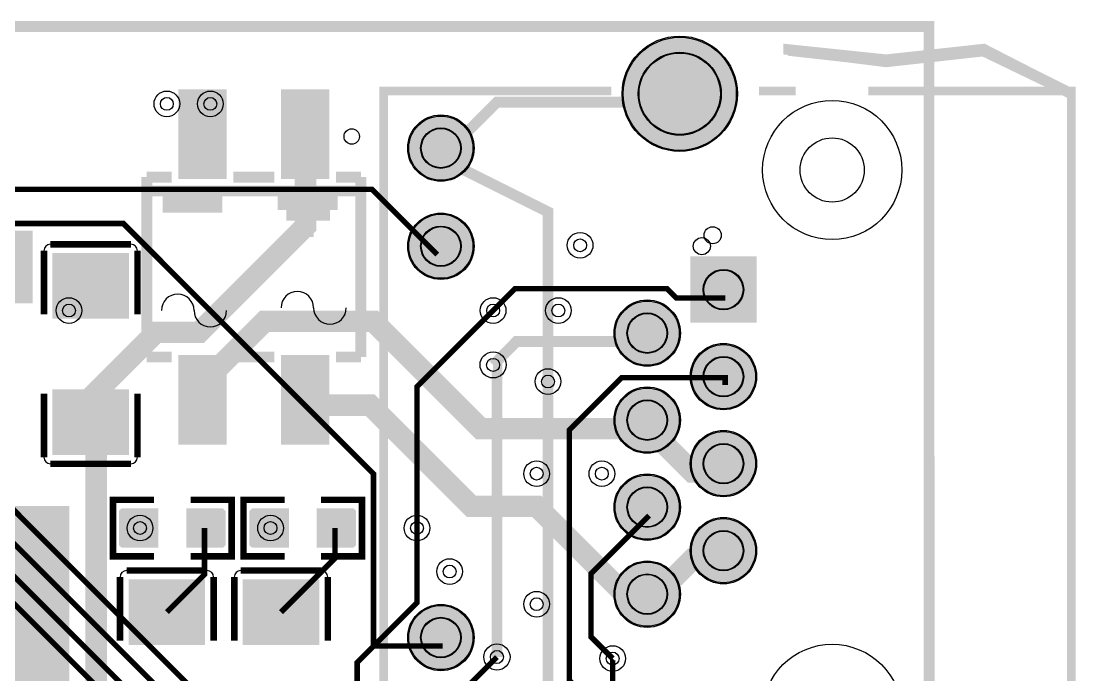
# Model space of a CAD drawing. Header units: millimetres. Extents: x 0.1 to 97.5, y -0.3 to 30.1.
# Drawn here: x 72.8 to 97.45, y 14.86 to 30.13 of the extents above; entities that cross this region are included whole.
import ezdxf

# ---------------------------------------------------------------- set-up
doc = ezdxf.new("R2010")
doc.units = ezdxf.units.MM
for name, color, linetype, true_color in [('BoardOutLine', 7, 'Continuous', 0xff00ff), ('BottomLayer', 7, 'Continuous', 0x0000ff), ('BottomSolderMaskLayer', 7, 'Continuous', 0xaa00ff), ('Document', 7, 'Continuous', 0xffffff), ('Hole', 7, 'Continuous', 0x222222), ('Multi-Layer', 7, 'Continuous', 0xc0c0c0), ('TopLayer', 7, 'Continuous', 0xff0000), ('TopPasteMaskLayer', 7, 'Continuous', 0x808080), ('TopSilkLayer', 7, 'Continuous', 0xffcc00), ('TopSolderMaskLayer', 7, 'Continuous', 0x800080)]:
    doc.layers.add(name, color=color, linetype=linetype, true_color=true_color)

msp = doc.modelspace()

# ---------------------------------------------------------------- hatches: boundary and pattern name
at = {"layer": 'BottomSolderMaskLayer'}
for points in [[(86.83324866649734, 28.430022860045824, 1), (89.52565405130811, 28.430022860045824, 1)], [(81.82588265176533, 27.160528321056745, 1), (83.37528575057154, 27.160528321056745, 1)], [(81.82588265176533, 24.869443738887526, 1), (83.37528575057154, 24.869443738887526, 1)], [(89.97416642629878, 24.63070952243595), (89.97416642629878, 23.08130642362994), (88.42476332749266, 23.08130642362994), (88.42476332749266, 24.63070952243595)], [(86.64427228854466, 22.839979679959356, 1), (88.19367538735086, 22.839979679959356, 1)], [(88.42481584963157, 21.823977647955303, 1), (89.97421894843778, 21.823977647955303, 1)], [(86.64427228854466, 20.80797561595125, 1), (88.19367538735086, 20.80797561595125, 1)], [(88.42481584963157, 19.791973583947197, 1), (89.97421894843778, 19.791973583947197, 1)], [(86.64427228854466, 18.775971551943144, 1), (88.19367538735086, 18.775971551943144, 1)], [(88.42481584963157, 17.75996951993909, 1), (89.97421894843778, 17.75996951993909, 1)], [(86.64427228854466, 16.743967487935038, 1), (88.19367538735086, 16.743967487935038, 1)], [(81.82588265176533, 15.730505461011035, 1), (83.37528575057154, 15.730505461011035, 1)]]:
    msp.add_hatch(color=256, dxfattribs=at).paths.add_polyline_path(points)
at = {"layer": 'Document'}
for points in [[(96.70000000000005, 28.600000000000023), (97.25001270002531, 28.600000000000023), (95.29999999999995, 29.600000000000023), (93, 29.350012700025445), (90.59999999999991, 29.600000000000023), (90.59999999999991, 29.350012700025445), (93, 29.05001270002549), (95.25001270002531, 29.300000000000068)], [(79.31061722123422, 26.615595631191354), (79.6916179832358, 26.615595631191354), (79.6916179832358, 25.218592837185724), (79.31061722123422, 25.218592837185724)], [(76.09961899923815, 25.653187706375434), (76.09961899923815, 26.03418846837701), (77.49662179324355, 26.03418846837701), (77.49662179324355, 25.653187706375434)], [(78.79095758191511, 25.714935229870548), (78.79095758191511, 26.09593599187201), (80.18796037592051, 26.09593599187201), (80.18796037592051, 25.714935229870548)]]:
    msp.add_hatch(color=256, dxfattribs=at).paths.add_polyline_path(points)
at = {"layer": 'Multi-Layer'}
for points in [[(86.85864871729744, 28.430022860045824, 1), (89.50025400050801, 28.430022860045824, 1)], [(81.85128270256543, 27.160528321056745, 1), (83.34988569977143, 27.160528321056745, 1)], [(81.85128270256543, 24.869443738887526, 1), (83.34988569977143, 24.869443738887526, 1)], [(89.94876809753623, 24.60530861061727), (89.94876809753623, 23.10670561341135), (88.4501651003302, 23.10670561341135), (88.4501651003302, 24.60530861061727)], [(86.66967233934476, 22.839979679959356, 1), (88.16827533655076, 22.839979679959356, 1)], [(88.45021590043167, 21.823977647955303, 1), (89.94881889763768, 21.823977647955303, 1)], [(86.66967233934476, 20.80797561595125, 1), (88.16827533655076, 20.80797561595125, 1)], [(88.45021590043167, 19.791973583947197, 1), (89.94881889763768, 19.791973583947197, 1)], [(86.66967233934476, 18.775971551943144, 1), (88.16827533655076, 18.775971551943144, 1)], [(88.45021590043167, 17.75996951993909, 1), (89.94881889763768, 17.75996951993909, 1)], [(86.66967233934476, 16.743967487935038, 1), (88.16827533655076, 16.743967487935038, 1)], [(81.85128270256543, 15.730505461011035, 1), (83.34988569977143, 15.730505461011035, 1)]]:
    msp.add_hatch(color=256, dxfattribs=at).paths.add_polyline_path(points)
at = {"layer": 'TopLayer'}
for points in [[(77.58216916433821, 28.484048768097637), (77.58216916433821, 26.484048768097523), (76.48214376428746, 26.484048768097523), (76.48214376428746, 28.484048768097637)], [(79.98206756413492, 28.484048768097637), (79.98206756413492, 26.484048768097523), (78.8820421640844, 26.484048768097523), (78.8820421640844, 28.484048768097637)], [(68.54411988823972, 25.20904241808489), (73.04411988823972, 25.20904241808489), (73.04411988823972, 23.559055118110336), (68.54411988823972, 23.559055118110336)], [(75.28615697231385, 23.20205740411484), (73.55814071628129, 23.20205740411484), (73.55814071628129, 24.68704597409203), (75.28615697231385, 24.68704597409203)], [(77.58227076454159, 22.28404876809759), (77.58227076454159, 20.28404876809759), (76.48224536449061, 20.28404876809759), (76.48224536449061, 22.28404876809759)], [(79.98206756413492, 22.28404876809759), (79.98206756413492, 20.28404876809759), (78.8820421640844, 20.28404876809759), (78.8820421640844, 22.28404876809759)], [(75.28615697231385, 21.502032004064063), (73.55814071628129, 21.502032004064063), (73.55814071628129, 20.017043434086872), (75.28615697231385, 20.017043434086872)], [(63.45468630937262, 18.787350774701622), (73.88592837185661, 18.787350774701622), (73.88592837185661, 10.956794513589102), (63.45468630937262, 10.956794513589102)], [(75.97713995427989, 18.72004064008138), (75.97713995427989, 17.8560325120651), (75.17066294132587, 17.8560325120651), (75.17066294132587, 18.72004064008138)], [(76.67716535433078, 18.72004064008138), (76.67716535433078, 17.8560325120651), (77.48364236728457, 17.8560325120651), (77.48364236728457, 18.72004064008138)], [(79.02514605029205, 18.72004064008138), (79.02514605029205, 17.8560325120651), (78.21866903733803, 17.8560325120651), (78.21866903733803, 18.72004064008138)], [(79.72517145034294, 18.72004064008138), (79.72517145034294, 17.8560325120651), (80.53164846329696, 17.8560325120651), (80.53164846329696, 18.72004064008138)], [(77.06416052832105, 15.582042164084442), (75.3361442722885, 15.582042164084442), (75.3361442722885, 17.067030734061518), (77.06416052832105, 17.067030734061518)], [(79.73116586233164, 15.582042164084442), (78.00314960629908, 15.582042164084442), (78.00314960629908, 17.067030734061518), (79.73116586233164, 17.067030734061518)]]:
    msp.add_hatch(color=256, dxfattribs=at).paths.add_polyline_path(points)
at = {"layer": 'TopPasteMaskLayer'}
for points in [[(77.58216916433821, 28.484048768097637), (77.58216916433821, 26.484048768097523), (76.48214376428746, 26.484048768097523), (76.48214376428746, 28.484048768097637)], [(79.98206756413492, 28.484048768097637), (79.98206756413492, 26.484048768097523), (78.8820421640844, 26.484048768097523), (78.8820421640844, 28.484048768097637)], [(68.54411988823972, 25.20904241808489), (73.04411988823972, 25.20904241808489), (73.04411988823972, 23.559055118110336), (68.54411988823972, 23.559055118110336)], [(75.18615697231394, 23.20205740411484), (74.81590043180086, 23.20205740411484), (74.71590043180072, 23.302057404114862), (74.71590043180072, 23.60695961391923), (74.61590043180081, 23.706959613919253), (74.22839725679455, 23.706959613919253), (74.12839725679441, 23.60695961391923), (74.12839725679441, 23.302057404114862), (74.0283972567945, 23.20205740411484), (73.65814071628142, 23.20205740411484), (73.55814071628129, 23.302057404114862), (73.55814071628129, 24.587045974092007), (73.65814071628142, 24.68704597409203), (75.18615697231394, 24.68704597409203), (75.28615697231385, 24.587045974092007), (75.28615697231385, 23.302057404114862)], [(77.58227076454159, 22.28404876809759), (77.58227076454159, 20.28404876809759), (76.48224536449061, 20.28404876809759), (76.48224536449061, 22.28404876809759)], [(79.98206756413492, 22.28404876809759), (79.98206756413492, 20.28404876809759), (78.8820421640844, 20.28404876809759), (78.8820421640844, 22.28404876809759)], [(75.18615697231394, 21.502032004064063), (74.81590043180086, 21.502032004064063), (74.71590043180072, 21.40203200406404), (74.71590043180072, 21.097129794259672), (74.61590043180081, 20.99712979425965), (74.22839725679455, 20.99712979425965), (74.12839725679441, 21.097129794259672), (74.12839725679441, 21.40203200406404), (74.0283972567945, 21.502032004064063), (73.65814071628142, 21.502032004064063), (73.55814071628129, 21.40203200406404), (73.55814071628129, 20.117043434086895), (73.65814071628142, 20.017043434086872), (75.18615697231394, 20.017043434086872), (75.28615697231385, 20.117043434086895), (75.28615697231385, 21.40203200406404)], [(63.45468630937262, 18.787350774701622), (73.88592837185661, 18.787350774701622), (73.88592837185661, 10.956794513589102), (63.45468630937262, 10.956794513589102)], [(75.13213106426224, 17.83804927609856), (75.9321310642622, 17.83804927609856), (75.98214376428746, 17.888061976123936), (75.98214376428746, 18.11602743205492), (75.61214122428237, 18.11602743205492), (75.61214122428237, 18.446024892049763), (75.98214376428746, 18.446024892049763), (75.98214376428746, 18.688061976124004), (75.9321310642622, 18.738049276098536), (75.13213106426224, 18.738049276098536), (75.08214376428737, 18.688061976124004), (75.08214376428737, 17.888061976123936)], [(76.6821437642875, 17.888061976123936), (76.6821437642875, 18.11602743205492), (77.0621285242571, 18.11602743205492), (77.0621285242571, 18.446024892049763), (76.6821437642875, 18.446024892049763), (76.6821437642875, 18.688061976124004), (76.73213106426192, 18.738049276098536), (77.52212344424674, 18.738049276098536), (77.57213614427224, 18.688061976124004), (77.57213614427224, 17.888061976123936), (77.52212344424674, 17.83804927609856), (76.73213106426192, 17.83804927609856)], [(78.1801371602744, 17.83804927609856), (78.98013716027435, 17.83804927609856), (79.03014986029962, 17.888061976123936), (79.03014986029962, 18.11602743205492), (78.66014732029475, 18.11602743205492), (78.66014732029475, 18.446024892049763), (79.03014986029962, 18.446024892049763), (79.03014986029962, 18.688061976124004), (78.98013716027435, 18.738049276098536), (78.1801371602744, 18.738049276098536), (78.13014986029953, 18.688061976124004), (78.13014986029953, 17.888061976123936)], [(79.73014986029966, 17.888061976123936), (79.73014986029966, 18.11602743205492), (80.11013462026926, 18.11602743205492), (80.11013462026926, 18.446024892049763), (79.73014986029966, 18.446024892049763), (79.73014986029966, 18.688061976124004), (79.78013716027431, 18.738049276098536), (80.5701295402589, 18.738049276098536), (80.6201422402844, 18.688061976124004), (80.6201422402844, 17.888061976123936), (80.5701295402589, 17.83804927609856), (79.78013716027431, 17.83804927609856)], [(76.96416052832114, 15.582042164084442), (76.59390398780806, 15.582042164084442), (76.49390398780793, 15.682042164084464), (76.49390398780793, 15.986944373888832), (76.39390398780802, 16.086944373888855), (76.00640081280176, 16.086944373888855), (75.90640081280162, 15.986944373888832), (75.90640081280162, 15.682042164084464), (75.80640081280171, 15.582042164084442), (75.43614427228863, 15.582042164084442), (75.3361442722885, 15.682042164084464), (75.3361442722885, 16.967030734061495), (75.43614427228863, 17.067030734061518), (76.96416052832114, 17.067030734061518), (77.06416052832105, 16.967030734061495), (77.06416052832105, 15.682042164084464)], [(79.63116586233173, 15.582042164084442), (79.26090932181864, 15.582042164084442), (79.16090932181851, 15.682042164084464), (79.16090932181851, 15.986944373888832), (79.0609093218186, 16.086944373888855), (78.67340614681234, 16.086944373888855), (78.5734061468122, 15.986944373888832), (78.5734061468122, 15.682042164084464), (78.4734061468123, 15.582042164084442), (78.10314960629921, 15.582042164084442), (78.00314960629908, 15.682042164084464), (78.00314960629908, 16.967030734061495), (78.10314960629921, 17.067030734061518), (79.63116586233173, 17.067030734061518), (79.73116586233164, 16.967030734061495), (79.73116586233164, 15.682042164084464)]]:
    msp.add_hatch(color=256, dxfattribs=at).paths.add_polyline_path(points)
at = {"layer": 'TopSolderMaskLayer'}
for points in [[(86.83324866649734, 28.430022860045824, 1), (89.52565405130811, 28.430022860045824, 1)], [(77.59614016002206, 28.53022715957468), (77.59614016002206, 26.43786333848334), (76.46817405892875, 26.43786333848334), (76.46817405892875, 28.53022715957468)], [(79.99603468884357, 28.53022715957468), (79.99603468884357, 26.43786333848334), (78.86806858775003, 26.43786333848334), (78.86806858775003, 28.53022715957468)], [(81.82588265176533, 27.160528321056745, 1), (83.37528575057154, 27.160528321056745, 1)], [(81.82588265176533, 24.869443738887526, 1), (83.37528575057154, 24.869443738887526, 1)], [(68.51871969407034, 25.234442077880317), (73.0695197956702, 25.234442077880317), (73.0695197956702, 23.533655458314797), (68.51871969407034, 23.533655458314797)], [(75.31570905057492, 23.180227047802532), (73.52857994904389, 23.180227047802532), (73.52857994904389, 24.708871850084847), (75.31570905057492, 24.708871850084847)], [(89.97416642629878, 24.63070952243595), (89.97416642629878, 23.08130642362994), (88.42476332749266, 23.08130642362994), (88.42476332749266, 24.63070952243595)], [(86.64427228854466, 22.839979679959356, 1), (88.19367538735086, 22.839979679959356, 1)], [(88.42481584963157, 21.823977647955303, 1), (89.97421894843778, 21.823977647955303, 1)], [(77.59623788925, 22.33023419771189), (77.59623788925, 20.23787037662055), (76.46827178815624, 20.23787037662055), (76.46827178815624, 22.33023419771189)], [(79.99603468884357, 22.33023419771189), (79.99603468884357, 20.23787037662055), (78.86806858775003, 20.23787037662055), (78.86806858775003, 22.33023419771189)], [(75.31570905057492, 21.52386236037637), (73.52857994904389, 21.52386236037637), (73.52857994904389, 19.995217558094055), (75.31570905057492, 19.995217558094055)], [(86.64427228854466, 20.80797561595125, 1), (88.19367538735086, 20.80797561595125, 1)], [(88.42481584963157, 19.791973583947197, 1), (89.97421894843778, 19.791973583947197, 1)], [(86.64427228854466, 18.775971551943144, 1), (88.19367538735086, 18.775971551943144, 1)], [(63.4208512128821, 18.806418640838388), (73.91976511615508, 18.806418640838388), (73.91976511615508, 10.937727513341201), (63.4208512128821, 10.937727513341201)], [(76.00253920510363, 18.745440690881424), (76.00253920510363, 17.83063246126494), (75.1452620905493, 17.83063246126494), (75.1452620905493, 18.745440690881424)], [(76.65176610350704, 18.745440690881424), (76.65176610350704, 17.83063246126494), (77.50904321806115, 17.83063246126494), (77.50904321806115, 18.745440690881424)], [(79.05054530111579, 18.745440690881424), (79.05054530111579, 17.83063246126494), (78.19326818656145, 17.83063246126494), (78.19326818656145, 18.745440690881424)], [(79.6997721995192, 18.745440690881424), (79.6997721995192, 17.83063246126494), (80.55704931407331, 17.83063246126494), (80.55704931407331, 18.745440690881424)], [(88.42481584963157, 17.75996951993909, 1), (89.97421894843778, 17.75996951993909, 1)], [(86.64427228854466, 16.743967487935038, 1), (88.19367538735086, 16.743967487935038, 1)], [(77.0937126065819, 15.560211807772134), (75.30658350505087, 15.560211807772134), (75.30658350505087, 17.08885661005445), (77.0937126065819, 17.08885661005445)], [(79.76071794059249, 15.560211807772134), (77.97358883906168, 15.560211807772134), (77.97358883906168, 17.08885661005445), (79.76071794059249, 17.08885661005445)], [(81.82588265176533, 15.730505461011035, 1), (83.37528575057154, 15.730505461011035, 1)]]:
    msp.add_hatch(color=256, dxfattribs=at).paths.add_polyline_path(points)

# ---------------------------------------------------------------- linework, layer by layer
at = {"layer": 'BoardOutLine', "const_width": 0.25400050800101603}
msp.add_lwpolyline([(1.999110998221795, 30.000000000000114), (94.00063500126998, 30.000000000000114), (94.00477520955042, 0.5000254000508448)], dxfattribs=at)
at = {"layer": 'BottomLayer'}
for points, const_width in [([(82.51572263144521, 26.963373126746205), (85.10162560325125, 25.6704851409703), (85.10162560325125, 21.710287020574015)], 0.25400050800101603), ([(82.51584963169921, 24.6722885445771), (80.9893827787655, 26.19883159766323), (58.787274574548974, 26.19883159766323), (58.4062738125474, 25.817830835661766)], 0.12700025400050802), ([(82.64173228346453, 15.534671069342153), (81.02628905257802, 15.534671069342153), (81.02628905257802, 19.55803911607825), (75.1842773685546, 25.400050800101667), (65.27825755651497, 25.400050800101667)], 0.12700025400050802), ([(82.04221488442977, 18.288036576073182), (82.04221488442977, 21.590043180086468), (83.56621793243585, 23.114046228092548), (83.56629413258815, 23.114046228092548), (83.82029464058928, 23.36804673609356)], 0.12700025400050802), ([(83.91173482346971, 15.275590551181153), (83.91173482346971, 22.098044196088495), (83.82029464058928, 22.098044196088495)], 0.25400050800101603), ([(59.309245618491104, 21.84404368808748), (69.49194818389651, 21.84404368808748), (84.31419862839721, 7.021793243586558)], 0.12700025400050802), ([(85.10162560325125, 21.710287020574015), (85.10162560325125, 13.623266446532853), (87.7356362712726, 13.623266446532853)], 0.25400050800101603), ([(89.240665481331, 21.62814325628665), (89.240665481331, 21.8008636017272), (86.82512065024116, 21.8008636017272), (85.59829819659626, 20.5740411480823), (85.59829819659626, 14.732029464058996), (85.85229870459739, 14.478028956057983)], 0.12700025400050802), ([(59.69024638049268, 21.08204216408444), (59.69024638049268, 21.20904241808489), (69.34206248412488, 21.20904241808489), (83.56634493268984, 6.984836169672349), (83.56634493268984, 6.350012700025445)], 0.12700025400050802), ([(58.67424434848863, 20.320040640081288), (58.80124460248908, 20.44704089408185), (69.34218948437888, 20.44704089408185), (82.67734315468624, 7.111963423926909), (82.67734315468624, 4.826009652019366)], 0.12700025400050802), ([(59.56324612649223, 19.939039878079825), (69.21526543053074, 19.939039878079825), (81.53429006858005, 7.6200152400305114), (81.53429006858005, 5.969011938023982)], 0.12700025400050802), ([(87.4626619253238, 18.580137160274376), (86.10629921259829, 17.223774447548976), (86.10629921259829, 15.74803149606305), (86.61430022860031, 15.240030480061023)], 0.12700025400050802)]:
    msp.add_lwpolyline(points, dxfattribs=dict(at, const_width=const_width))
at = {"layer": 'BottomSolderMaskLayer'}
for centre, radius in [((88.17945135890272, 28.430022860045824), 1.346202692405385), ((88.17947675895357, 28.42999745999498), 0.9682821750258885), ((82.60058420116843, 27.160528321056745), 0.7747015494030989), ((82.60053340106674, 27.160528321056745), 0.47269925048324674), ((82.60058420116843, 24.869443738887526), 0.7747015494030989), ((82.60053340106674, 24.869443738887526), 0.47269925048324674), ((89.19946659893321, 23.85598171196341), 0.47269925048324674), ((87.41897383794776, 22.839979679959356), 0.7747015494030989), ((87.41892303784607, 22.839979679959356), 0.47269925048324674), ((89.19951739903468, 21.823977647955303), 0.7747015494030989), ((89.19946659893321, 21.823977647955303), 0.47269925048324674), ((87.41897383794776, 20.80797561595125), 0.7747015494030989), ((87.41892303784607, 20.80797561595125), 0.47269925048324674), ((89.19951739903468, 19.791973583947197), 0.7747015494030989), ((89.19946659893321, 19.791973583947197), 0.47269925048324674), ((87.41897383794776, 18.775971551943144), 0.7747015494030989), ((87.41892303784607, 18.775971551943144), 0.47269925048324674), ((89.19951739903468, 17.75996951993909), 0.7747015494030989), ((89.19946659893321, 17.75996951993909), 0.47269925048324674), ((87.41897383794776, 16.743967487935038), 0.7747015494030989), ((87.41892303784607, 16.743967487935038), 0.47269925048324674), ((82.60058420116843, 15.730505461011035), 0.7747015494030989), ((82.60053340106674, 15.730505461011035), 0.47269925048324674)]:
    msp.add_circle(centre, radius, dxfattribs=at)
at = {"layer": 'Document'}
for centre, radius in [((91.73952247904481, 26.64998729997467), 0.7500635001270003), ((88.69405638811281, 24.871983743967462), 0.19989839979679963)]:
    msp.add_circle(centre, radius, dxfattribs=at)
at = {"layer": 'Hole'}
for centre, radius in [((76.20027940055866, 28.194056388112813), 0.15001270002540007), ((77.21628143256271, 28.194056388112813), 0.15001270002540007), ((85.85229870459739, 24.89204978409964), 0.15001270002540007), ((73.91427482854965, 23.36804673609356), 0.15001270002540007), ((83.82029464058928, 23.36804673609356), 0.15001270002540007), ((85.34429768859536, 23.36804673609356), 0.15001270002540007), ((83.82029464058928, 22.098044196088495), 0.15240030480060962), ((85.1017272034544, 21.710185420370863), 0.15001270002540007), ((84.83629667259333, 19.55803911607825), 0.15001270002540007), ((86.36029972059941, 19.55803911607825), 0.15001270002540007), ((75.57391414782842, 18.28778257556519), 0.15001270002540007), ((78.62192024384058, 18.288036576073182), 0.15001270002540007), ((82.04229108458208, 18.288036576073182), 0.15001270002540007), ((82.80429260858523, 17.27203454406913), 0.15001270002540007), ((84.83629667259333, 16.51003302006609), 0.15001270002540007), ((83.91046482092975, 15.276860553721122), 0.15240030480060962), ((86.61430022860031, 15.240030480061023), 0.15001270002540007)]:
    msp.add_circle(centre, radius, dxfattribs=at)
at = {"layer": 'Multi-Layer'}
for centre, radius in [((88.17945135890272, 28.430022860045824), 1.3208026416052834), ((88.17947675895357, 28.42999745999498), 0.9500127000254002), ((76.20027940055866, 28.194056388112813), 0.30000000000000004), ((77.21628143256271, 28.194056388112813), 0.30000000000000004), ((91.73952247904481, 26.64998729997467), 1.6249936499873001), ((82.60058420116843, 27.160528321056745), 0.7493014986029973), ((82.60053340106674, 27.160528321056745), 0.45720091440182886), ((82.60058420116843, 24.869443738887526), 0.7493014986029973), ((82.60053340106674, 24.869443738887526), 0.45720091440182886), ((85.85229870459739, 24.89204978409964), 0.30000000000000004), ((89.19946659893321, 23.85598171196341), 0.45720091440182886), ((73.91427482854965, 23.36804673609356), 0.30000000000000004), ((83.82029464058928, 23.36804673609356), 0.30000000000000004), ((85.34429768859536, 23.36804673609356), 0.30000000000000004), ((87.41897383794776, 22.839979679959356), 0.7493014986029973), ((87.41892303784607, 22.839979679959356), 0.45720091440182886), ((89.19951739903468, 21.823977647955303), 0.7493014986029973), ((83.82029464058928, 22.098044196088495), 0.30480060960121924), ((89.19946659893321, 21.823977647955303), 0.45720091440182886), ((85.1017272034544, 21.710185420370863), 0.30000000000000004), ((87.41897383794776, 20.80797561595125), 0.7493014986029973), ((87.41892303784607, 20.80797561595125), 0.45720091440182886), ((89.19951739903468, 19.791973583947197), 0.7493014986029973), ((89.19946659893321, 19.791973583947197), 0.45720091440182886), ((84.83629667259333, 19.55803911607825), 0.30000000000000004), ((86.36029972059941, 19.55803911607825), 0.30000000000000004), ((87.41897383794776, 18.775971551943144), 0.7493014986029973), ((87.41892303784607, 18.775971551943144), 0.45720091440182886), ((75.57391414782842, 18.28778257556519), 0.30000000000000004), ((78.62192024384058, 18.288036576073182), 0.30000000000000004), ((82.04229108458208, 18.288036576073182), 0.30000000000000004), ((89.19951739903468, 17.75996951993909), 0.7493014986029973), ((89.19946659893321, 17.75996951993909), 0.45720091440182886), ((82.80429260858523, 17.27203454406913), 0.30000000000000004), ((87.41897383794776, 16.743967487935038), 0.7493014986029973), ((87.41892303784607, 16.743967487935038), 0.45720091440182886), ((84.83629667259333, 16.51003302006609), 0.30000000000000004), ((82.60058420116843, 15.730505461011035), 0.7493014986029973), ((82.60053340106674, 15.730505461011035), 0.45720091440182886), ((83.91046482092975, 15.276860553721122), 0.30480060960121924), ((86.61430022860031, 15.240030480061023), 0.30000000000000004), ((91.73952247904481, 13.949961899923778), 1.6249936499873001)]:
    msp.add_circle(centre, radius, dxfattribs=at)
at = {"layer": 'TopLayer'}
for points, const_width in [([(88.2218694437388, 28.232918465836974), (83.9124968249937, 28.232918465836974), (82.6430022860045, 26.96342392684801)], 0.25400050800101603), ([(79.43210566421135, 27.483997967995947), (79.43210566421135, 25.329997459994956), (76.96215392430781, 22.860045720091534), (75.94615189230376, 22.860045720091534), (74.42227584455168, 21.33616967233945), (74.42227584455168, 20.75951231902468)], 0.5), ([(89.24191008382013, 23.658877317754673), (88.10137160274326, 23.658877317754673), (87.88422656845319, 23.876047752095587), (84.32829565659131, 23.876047752095587), (83.82029464058928, 23.36804673609356)], 0.12700025400050802), ([(87.46139192278383, 20.610871221742514), (83.52933705867417, 20.610871221742514), (81.02616205232403, 23.114046228092548), (78.48615697231389, 23.114046228092548), (76.77830835661666, 21.406197612395204), (76.77830835661666, 21.157099314198717)], 0.5), ([(83.82029464058928, 22.098044196088495), (84.36507493014983, 22.642824485649044), (87.334163068326, 22.642824485649044)], 0.25400050800101603), ([(87.46139192278383, 16.546863093726188), (87.08534417068836, 16.546863093726188), (84.83616967233934, 18.79603759207521), (83.31216662433326, 18.79603759207521), (80.95110490220964, 21.157099314198717), (79.17810515621045, 21.157099314198717)], 0.5), ([(74.42232664465337, 20.75951231902468), (74.54927609855213, 20.632562865125806), (74.54927609855213, 11.684023368046837)], 0.5), ([(89.24193548387098, 19.59486918973846), (88.47739395478789, 19.59486918973846), (87.46139192278383, 20.610871221742514)], 0.5), ([(76.20020320040635, 16.32448564897129), (77.08046736093456, 17.204749809499617), (77.08046736093456, 18.287909575819185)], 0.12700025400050802), ([(77.31026162052308, 10.317500635001352), (77.31026162052308, 11.270002540005066), (77.94018288036568, 11.89992379984767), (79.97218694437402, 11.89992379984767), (80.64528829057645, 12.573025146050327), (80.64528829057645, 15.146050292100654), (82.04229108458208, 16.543053086106283), (82.04229108458208, 18.288036576073182)], 0.12700025400050802), ([(78.86703073406125, 16.32456184912371), (80.12847345694672, 17.586004572009188), (80.12847345694672, 18.288036576073182)], 0.12700025400050802), ([(89.24193548387098, 17.562865125730355), (88.47739395478789, 17.562865125730355), (87.46139192278383, 16.546863093726188)], 0.5), ([(79.84927609855208, 10.318364236728485), (79.84927609855208, 11.01513843027692), (81.02616205232403, 12.192024384048864), (81.02616205232403, 13.46202692405393), (82.04216408432808, 14.478028956057983), (83.11163322326638, 14.478028956057983), (83.91046482092975, 15.276860553721122)], 0.12700025400050802), ([(86.19923799847584, 10.318338836677754), (86.19923799847584, 13.555168910337898), (86.614224028448, 13.970027940055957), (86.614224028448, 15.239954279908602), (86.61430022860031, 15.240030480061023)], 0.12700025400050802)]:
    msp.add_lwpolyline(points, dxfattribs=dict(at, const_width=const_width))
at = {"layer": 'TopSilkLayer'}
for points, const_width in [([(97.32748285496564, 28.428016256032606), (95.29547879095753, 29.44401828803666), (93.00947421894853, 29.190017780035646), (90.7234696469393, 29.44401828803666)], 0.25400050800101603), ([(86.58072136144256, 28.496596393192817), (81.2644907289814, 28.496596393192817), (81.2644907289814, 26.970053340106688)], 0.20066040132080268), ([(90.88602997205976, 28.496596393192817), (90.0275082550163, 28.496596393192817)], 0.20066040132080268), ([(92.58021336042657, 28.496596393192817), (97.32748285496564, 28.496596393192817), (97.32748285496564, 12.116103632207341), (92.58021336042657, 12.116103632207341)], 0.20066040132080268), ([(81.2644907289814, 27.241833883667823), (81.2644907289814, 15.692430784861699)], 0.20066040132080268), ([(76.31102362204706, 26.48420116840248), (75.73220726441468, 26.48420116840248)], 0.25400050800101603), ([(75.73220726441468, 22.284201168402433), (75.73220726441468, 26.48420116840248)], 0.25400050800101603), ([(78.71102362204715, 26.48420116840248), (77.75328930657861, 26.48420116840248)], 0.25400050800101603), ([(80.732156464313, 26.48420116840248), (80.15328930657847, 26.48420116840248)], 0.25400050800101603), ([(80.732156464313, 22.284201168402433), (80.732156464313, 26.48420116840248)], 0.25400050800101603), ([(80.732156464313, 26.160782321564625), (75.73220726441468, 26.160782321564625)], 0.25400050800101603), ([(79.50208280416564, 26.098653797307634), (79.50208280416564, 25.08265176530358)], 0.25400050800101603), ([(76.3270764541528, 25.84465328930662), (77.34307848615686, 25.84465328930662)], 0.25400050800101603), ([(78.99408178816361, 25.590652781305607), (80.01008382016767, 25.590652781305607)], 0.25400050800101603), ([(75.36235712471421, 24.915646431293), (73.48194056388115, 24.915646431293)], 0.15240030480060962), ([(73.32954025908043, 24.76324612649239), (73.32954025908043, 23.278257556515086)], 0.15240030480060962), ([(75.51475742951493, 23.278257556515086), (75.51475742951493, 24.76324612649239)], 0.15240030480060962), ([(76.31102362204706, 22.284201168402433), (75.73220726441468, 22.284201168402433)], 0.25400050800101603), ([(78.71102362204715, 22.284201168402433), (77.75328930657861, 22.284201168402433)], 0.25400050800101603), ([(80.732156464313, 22.284201168402433), (80.15328930657847, 22.284201168402433)], 0.25400050800101603), ([(73.32954025908043, 19.940843281686625), (73.32954025908043, 21.425831851663816)], 0.15240030480060962), ([(75.51475742951493, 21.425831851663816), (75.51475742951493, 19.940843281686625)], 0.15240030480060962), ([(75.36235712471421, 19.788442976886017), (73.48194056388115, 19.788442976886017)], 0.15240030480060962), ([(75.90093980187953, 18.948641097282348), (74.94206248412502, 18.948641097282348), (74.94206248412502, 17.62743205486413), (75.90093980187953, 17.62743205486413)], 0.15240030480060962), ([(76.75336550673092, 18.948641097282348), (77.71224282448566, 18.948641097282348), (77.71224282448566, 17.62743205486413), (76.75336550673092, 17.62743205486413)], 0.15240030480060962), ([(78.94894589789169, 18.948641097282348), (77.99006858013718, 18.948641097282348), (77.99006858013718, 17.62743205486413), (78.94894589789169, 17.62743205486413)], 0.15240030480060962), ([(79.80137160274307, 18.948641097282348), (80.76024892049782, 18.948641097282348), (80.76024892049782, 17.62743205486413), (79.80137160274307, 17.62743205486413)], 0.15240030480060962), ([(77.14036068072141, 17.295631191262487), (75.25994411988836, 17.295631191262487)], 0.15240030480060962), ([(79.807366014732, 17.295631191262487), (77.92694945389894, 17.295631191262487)], 0.15240030480060962), ([(75.10754381508764, 17.14323088646188), (75.10754381508764, 15.658242316484689)], 0.15240030480060962), ([(77.29276098552214, 15.658242316484689), (77.29276098552214, 17.14323088646188)], 0.15240030480060962), ([(77.77454914909822, 17.14323088646188), (77.77454914909822, 15.658242316484689)], 0.15240030480060962), ([(79.95976631953272, 15.658242316484689), (79.95976631953272, 17.14323088646188)], 0.15240030480060962), ([(86.58072136144256, 12.116103632207341), (81.2644907289814, 12.116103632207341), (81.2644907289814, 15.933731267462576)], 0.20066040132080268)]:
    msp.add_lwpolyline(points, dxfattribs=dict(at, const_width=const_width))
for centre, radius in [((80.518288036576, 27.432054864109773), 0.17957835915671833), ((88.94805689611371, 25.125984251968475), 0.19989839979679963)]:
    msp.add_circle(centre, radius, dxfattribs=at)
for centre, radius, start, end in [((73.48194056388115, 24.76324612649239), 0.15240030480060962, 90, 179.99999999999133), ((75.36235712471421, 24.76324612649239), 0.15240030480060962, 0, 90), ((76.45410210820432, 23.368173736347558), 0.38100076200152405, 0, 180), ((79.24810769621536, 23.431673863347783), 0.38100076200152405, 0, 180), ((80.01010922021851, 23.431673863347783), 0.38100076200152405, 180, 0), ((77.21610363220725, 23.368173736347558), 0.38100076200152405, 180, 0), ((73.48194056388115, 19.940843281686625), 0.15240030480060962, 180.00000000000867, 270), ((75.36235712471421, 19.940843281686625), 0.15240030480060962, 270, 0), ((75.25994411988836, 17.14323088646188), 0.15240030480060962, 90, 179.99999999999133), ((77.14036068072141, 17.14323088646188), 0.15240030480060962, 0, 90), ((77.92694945389894, 17.14323088646188), 0.15240030480060962, 90, 179.99999999999133), ((79.807366014732, 17.14323088646188), 0.15240030480060962, 0, 90)]:
    msp.add_arc(centre, radius, start, end, dxfattribs=at)
at = {"layer": 'TopSolderMaskLayer'}
for centre, radius in [((88.17945135890272, 28.430022860045824), 1.346202692405385), ((88.17947675895357, 28.42999745999498), 0.9682821750258885), ((82.60058420116843, 27.160528321056745), 0.7747015494030989), ((82.60053340106674, 27.160528321056745), 0.47269925048324674), ((82.60058420116843, 24.869443738887526), 0.7747015494030989), ((82.60053340106674, 24.869443738887526), 0.47269925048324674), ((89.19946659893321, 23.85598171196341), 0.47269925048324674), ((87.41897383794776, 22.839979679959356), 0.7747015494030989), ((87.41892303784607, 22.839979679959356), 0.47269925048324674), ((89.19951739903468, 21.823977647955303), 0.7747015494030989), ((89.19946659893321, 21.823977647955303), 0.47269925048324674), ((87.41897383794776, 20.80797561595125), 0.7747015494030989), ((87.41892303784607, 20.80797561595125), 0.47269925048324674), ((89.19951739903468, 19.791973583947197), 0.7747015494030989), ((89.19946659893321, 19.791973583947197), 0.47269925048324674), ((87.41897383794776, 18.775971551943144), 0.7747015494030989), ((87.41892303784607, 18.775971551943144), 0.47269925048324674), ((89.19951739903468, 17.75996951993909), 0.7747015494030989), ((89.19946659893321, 17.75996951993909), 0.47269925048324674), ((87.41897383794776, 16.743967487935038), 0.7747015494030989), ((87.41892303784607, 16.743967487935038), 0.47269925048324674), ((82.60058420116843, 15.730505461011035), 0.7747015494030989), ((82.60053340106674, 15.730505461011035), 0.47269925048324674)]:
    msp.add_circle(centre, radius, dxfattribs=at)

doc.saveas('drawing.dxf')
